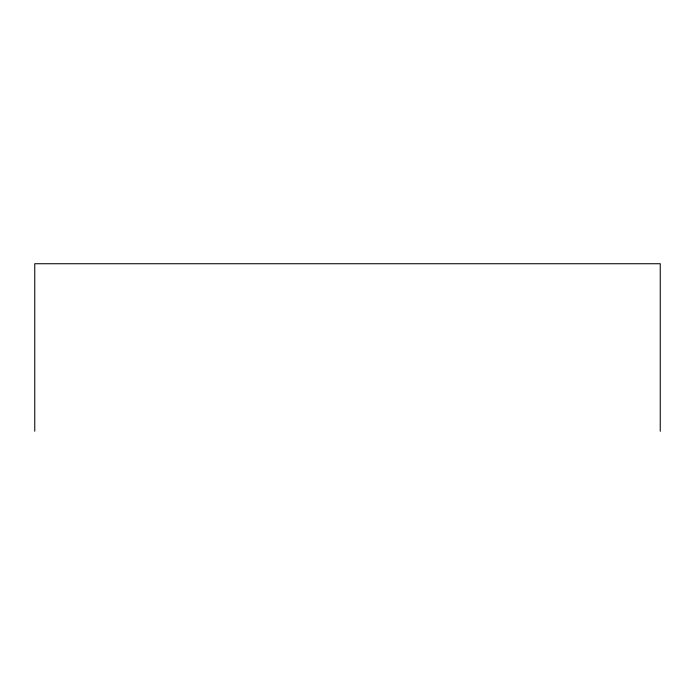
<?xml version="1.0" encoding="UTF-8"?>
<svg xmlns="http://www.w3.org/2000/svg" width="695" height="695" viewBox="0 0 695 695"><rect width="100%" height="100%" fill="white"/><g stroke="black" fill="none" stroke-linecap="round" stroke-linejoin="round"><path stroke-width="1.04" d="M660.25 431.265L660.25 263.735L34.75 263.735L34.75 431.265"/></g></svg>
